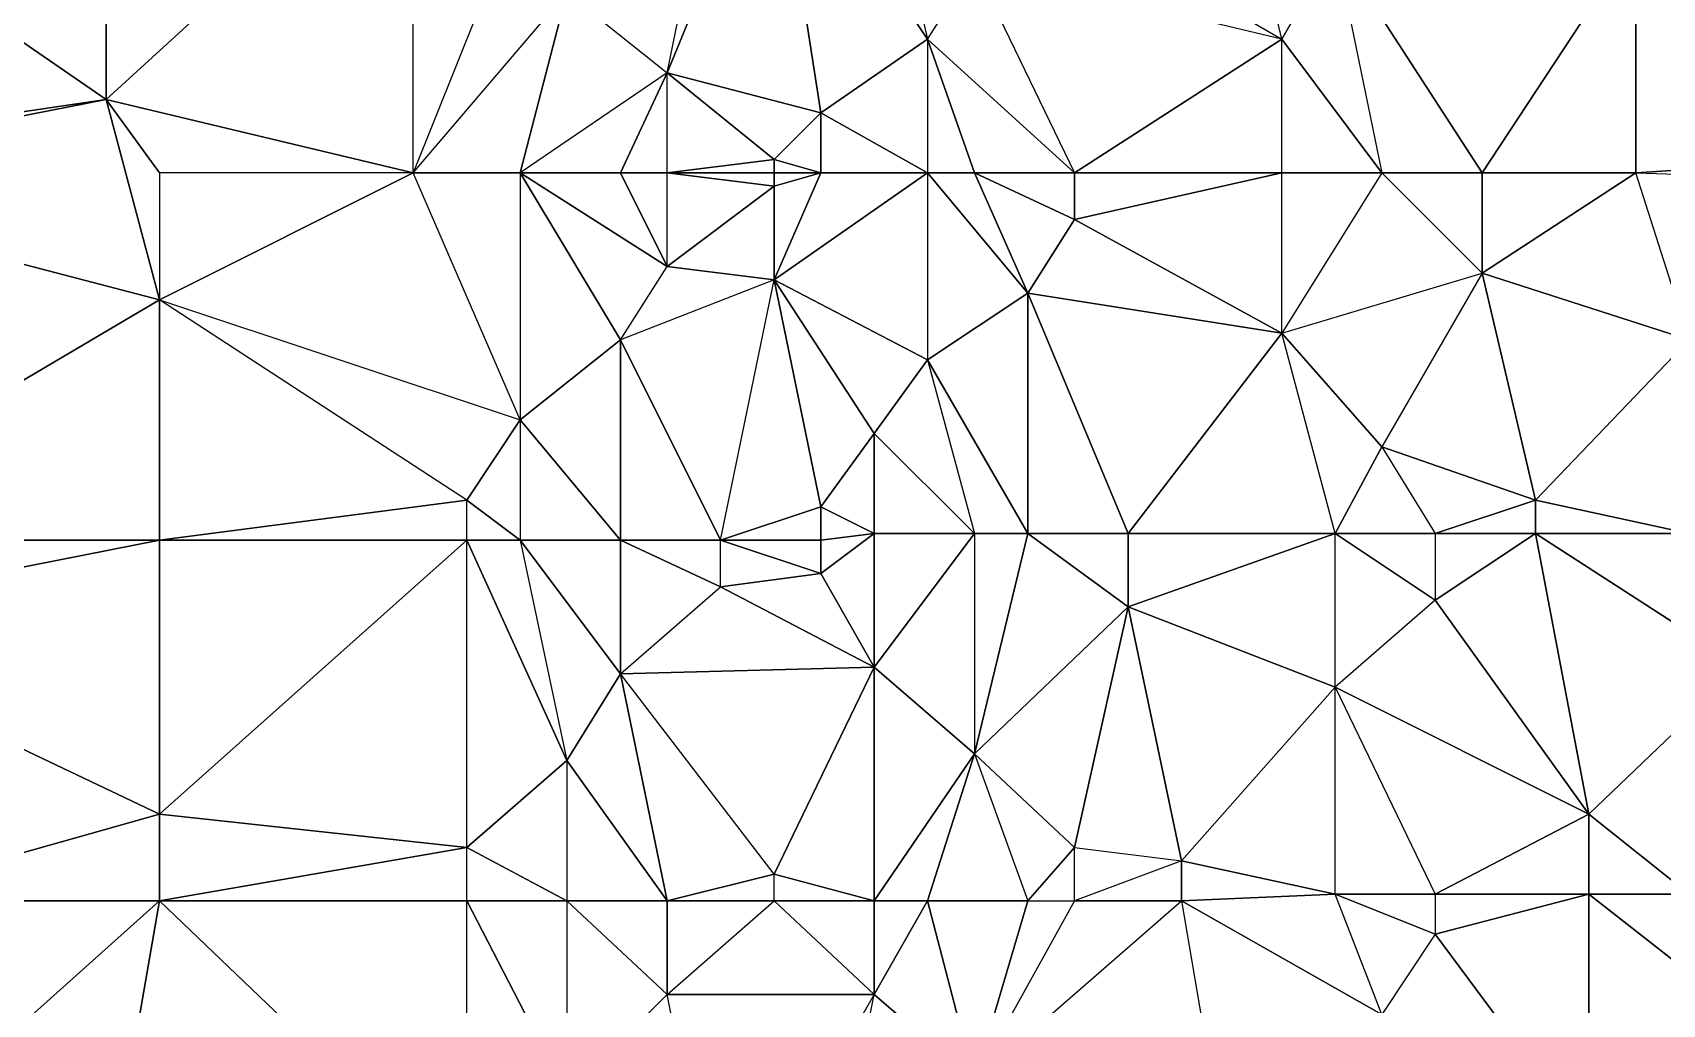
# Model space of a CAD drawing. Header units: metres. Extents: x 121.06818 to 121.07159, y 3.17836 to 3.18313.
# Drawn here: x 121.069416 to 121.06966, y 3.1791045 to 3.17925 of the extents above; entities that cross this region are included whole.
import ezdxf

# ---------------------------------------------------------------- set-up
doc = ezdxf.new("R2010")
doc.units = ezdxf.units.M

msp = doc.modelspace()

# ---------------------------------------------------------------- linework, layer by layer
at = {"layer": 'DELAUNEY3133', "color": 252}
msp.add_3dface([(121.069519, 3.179066, 0.01007), (121.069534, 3.179066, 0.01008), (121.069542, 3.179106, 0.01009)], dxfattribs=at)
at = {"layer": 'DELAUNEY3194', "color": 252}
msp.add_3dface([(121.069427, 3.179074, 0.01004), (121.069481, 3.179076, 0.01005), (121.069435, 3.17912, 0.01004)], dxfattribs=at)
at = {"layer": 'DELAUNEY3219', "color": 252}
msp.add_3dface([(121.069496, 3.179091, 0.01006), (121.069481, 3.179076, 0.01005), (121.069481, 3.17912, 0.01005)], dxfattribs=at)
at = {"layer": 'DELAUNEY3233', "color": 252}
msp.add_3dface([(121.069397, 3.179086, 0.01004), (121.069427, 3.179074, 0.01004), (121.069435, 3.17912, 0.01004)], dxfattribs=at)
at = {"layer": 'DELAUNEY3245', "color": 252}
msp.add_3dface([(121.069496, 3.179091, 0.01006), (121.069519, 3.179066, 0.01007), (121.069511, 3.179106, 0.01007)], dxfattribs=at)
at = {"layer": 'DELAUNEY3246', "color": 252}
msp.add_3dface([(121.069557, 3.179093, 0.0101), (121.069534, 3.179066, 0.01008), (121.069542, 3.179106, 0.01009)], dxfattribs=at)
at = {"layer": 'DELAUNEY3247', "color": 252}
msp.add_3dface([(121.069595, 3.179079, 0.01013), (121.069618, 3.179103, 0.01015), (121.069588, 3.17912, 0.01013)], dxfattribs=at)
at = {"layer": 'DELAUNEY3248', "color": 252}
msp.add_3dface([(121.069649, 3.179084, 0.01017), (121.069672, 3.179103, 0.01018), (121.069649, 3.179121, 0.01017)], dxfattribs=at)
at = {"layer": 'DELAUNEY3256', "color": 252}
msp.add_3dface([(121.069496, 3.179091, 0.01006), (121.069511, 3.179106, 0.01007), (121.069496, 3.17912, 0.01006)], dxfattribs=at)
at = {"layer": 'DELAUNEY3257', "color": 252}
msp.add_3dface([(121.069519, 3.179066, 0.01007), (121.069511, 3.179106, 0.01007), (121.069542, 3.179106, 0.01009)], dxfattribs=at)
at = {"layer": 'DELAUNEY3265', "color": 252}
msp.add_3dface([(121.069557, 3.179093, 0.0101), (121.069542, 3.179106, 0.01009), (121.06955, 3.17912, 0.0101)], dxfattribs=at)
at = {"layer": 'DELAUNEY3266', "color": 252}
msp.add_3dface([(121.069618, 3.179103, 0.01015), (121.069649, 3.179084, 0.01017), (121.069626, 3.179115, 0.01016)], dxfattribs=at)
at = {"layer": 'DELAUNEY3283', "color": 252}
msp.add_3dface([(121.069542, 3.179106, 0.01009), (121.069511, 3.179106, 0.01007), (121.069527, 3.17912, 0.01008)], dxfattribs=at)
at = {"layer": 'DELAUNEY3297', "color": 252}
msp.add_3dface([(121.069435, 3.17912, 0.01004), (121.069481, 3.179076, 0.01005), (121.069481, 3.17912, 0.01005)], dxfattribs=at)
at = {"layer": 'DELAUNEY3315', "color": 252}
msp.add_3dface([(121.069389, 3.17912, 0.01004), (121.069397, 3.179086, 0.01004), (121.069435, 3.17912, 0.01004)], dxfattribs=at)
at = {"layer": 'DELAUNEY3333', "color": 252}
msp.add_3dface([(121.069435, 3.17912, 0.01004), (121.069481, 3.17912, 0.01005), (121.069481, 3.179128, 0.01005)], dxfattribs=at)
at = {"layer": 'DELAUNEY3334', "color": 252}
msp.add_3dface([(121.069496, 3.179091, 0.01006), (121.069481, 3.17912, 0.01005), (121.069496, 3.17912, 0.01006)], dxfattribs=at)
at = {"layer": 'DELAUNEY3335', "color": 252}
msp.add_3dface([(121.069572, 3.17912, 0.01012), (121.069557, 3.179093, 0.0101), (121.069588, 3.17912, 0.01013)], dxfattribs=at)
at = {"layer": 'DELAUNEY3336', "color": 252}
msp.add_3dface([(121.069572, 3.17912, 0.01012), (121.069557, 3.179093, 0.0101), (121.069565, 3.17912, 0.01011)], dxfattribs=at)
at = {"layer": 'DELAUNEY3337', "color": 252}
msp.add_3dface([(121.069595, 3.179079, 0.01013), (121.069557, 3.179093, 0.0101), (121.069588, 3.17912, 0.01013)], dxfattribs=at)
at = {"layer": 'DELAUNEY3347', "color": 252}
msp.add_3dface([(121.069572, 3.17912, 0.01012), (121.069588, 3.17912, 0.01013), (121.069588, 3.179126, 0.01013)], dxfattribs=at)
at = {"layer": 'DELAUNEY3348', "color": 252}
msp.add_3dface([(121.069626, 3.179115, 0.01016), (121.069618, 3.179103, 0.01015), (121.069611, 3.179121, 0.01015)], dxfattribs=at)
at = {"layer": 'DELAUNEY3349', "color": 252}
msp.add_3dface([(121.069626, 3.179115, 0.01016), (121.069649, 3.179084, 0.01017), (121.069649, 3.179121, 0.01017)], dxfattribs=at)
at = {"layer": 'DELAUNEY3360', "color": 252}
msp.add_3dface([(121.069588, 3.17912, 0.01013), (121.069618, 3.179103, 0.01015), (121.069611, 3.179121, 0.01015)], dxfattribs=at)
at = {"layer": 'DELAUNEY3361', "color": 252}
msp.add_3dface([(121.069626, 3.179115, 0.01016), (121.069649, 3.179121, 0.01017), (121.069626, 3.179121, 0.01016)], dxfattribs=at)
at = {"layer": 'DELAUNEY3370', "color": 252}
msp.add_3dface([(121.069511, 3.179106, 0.01007), (121.069527, 3.17912, 0.01008), (121.069511, 3.17912, 0.01007)], dxfattribs=at)
at = {"layer": 'DELAUNEY3371', "color": 252}
msp.add_3dface([(121.069542, 3.179106, 0.01009), (121.069527, 3.17912, 0.01008), (121.069542, 3.17912, 0.01009)], dxfattribs=at)
at = {"layer": 'DELAUNEY3372', "color": 252}
msp.add_3dface([(121.069565, 3.17912, 0.01011), (121.069557, 3.179093, 0.0101), (121.06955, 3.17912, 0.0101)], dxfattribs=at)
at = {"layer": 'DELAUNEY3373', "color": 252}
msp.add_3dface([(121.069588, 3.17912, 0.01013), (121.069611, 3.179121, 0.01015), (121.069588, 3.179126, 0.01013)], dxfattribs=at)
at = {"layer": 'DELAUNEY3374', "color": 252}
msp.add_3dface([(121.069649, 3.179121, 0.01017), (121.069672, 3.179103, 0.01018), (121.069664, 3.179121, 0.01018)], dxfattribs=at)
at = {"layer": 'DELAUNEY3390', "color": 252}
msp.add_3dface([(121.069496, 3.17912, 0.01006), (121.069481, 3.17912, 0.01005), (121.069481, 3.179128, 0.01005)], dxfattribs=at)
at = {"layer": 'DELAUNEY3391', "color": 252}
msp.add_3dface([(121.069496, 3.17912, 0.01006), (121.069511, 3.179106, 0.01007), (121.069511, 3.17912, 0.01007)], dxfattribs=at)
at = {"layer": 'DELAUNEY3392', "color": 252}
msp.add_3dface([(121.06955, 3.17912, 0.0101), (121.069542, 3.179106, 0.01009), (121.069542, 3.17912, 0.01009)], dxfattribs=at)
at = {"layer": 'DELAUNEY3393', "color": 252}
msp.add_3dface([(121.069565, 3.17912, 0.01011), (121.069572, 3.17912, 0.01012), (121.069572, 3.179128, 0.01012)], dxfattribs=at)
at = {"layer": 'DELAUNEY3394', "color": 252}
msp.add_3dface([(121.069649, 3.179121, 0.01017), (121.069664, 3.179121, 0.01018), (121.069649, 3.179133, 0.01017)], dxfattribs=at)
at = {"layer": 'DELAUNEY3404', "color": 252}
msp.add_3dface([(121.069389, 3.17912, 0.01004), (121.069435, 3.17912, 0.01004), (121.069435, 3.179133, 0.01004)], dxfattribs=at)
at = {"layer": 'DELAUNEY3405', "color": 252}
msp.add_3dface([(121.069565, 3.17912, 0.01011), (121.06955, 3.17912, 0.0101), (121.069557, 3.179142, 0.01011)], dxfattribs=at)
at = {"layer": 'DELAUNEY3413', "color": 252}
msp.add_3dface([(121.069542, 3.17912, 0.01009), (121.069527, 3.17912, 0.01008), (121.069527, 3.179124, 0.01008)], dxfattribs=at)
at = {"layer": 'DELAUNEY3425', "color": 252}
msp.add_3dface([(121.069496, 3.17912, 0.01006), (121.069511, 3.17912, 0.01007), (121.069496, 3.179141, 0.01006)], dxfattribs=at)
at = {"layer": 'DELAUNEY3426', "color": 252}
msp.add_3dface([(121.069511, 3.17912, 0.01007), (121.069527, 3.17912, 0.01008), (121.069527, 3.179124, 0.01008)], dxfattribs=at)
at = {"layer": 'DELAUNEY3427', "color": 252}
msp.add_3dface([(121.06955, 3.17912, 0.0101), (121.069542, 3.17912, 0.01009), (121.069557, 3.179142, 0.01011)], dxfattribs=at)
at = {"layer": 'DELAUNEY3428', "color": 252}
msp.add_3dface([(121.069626, 3.179115, 0.01016), (121.069611, 3.179121, 0.01015), (121.069626, 3.179121, 0.01016)], dxfattribs=at)
at = {"layer": 'DELAUNEY3455', "color": 252}
msp.add_3dface([(121.069626, 3.179121, 0.01016), (121.069611, 3.179121, 0.01015), (121.069611, 3.179152, 0.01015)], dxfattribs=at)
at = {"layer": 'DELAUNEY3456', "color": 252}
msp.add_3dface([(121.069626, 3.179121, 0.01016), (121.069649, 3.179121, 0.01017), (121.069649, 3.179133, 0.01017)], dxfattribs=at)
at = {"layer": 'DELAUNEY3467', "color": 252}
msp.add_3dface([(121.069511, 3.17912, 0.01007), (121.069527, 3.179124, 0.01008), (121.069504, 3.179154, 0.01007)], dxfattribs=at)
at = {"layer": 'DELAUNEY3480', "color": 252}
msp.add_3dface([(121.069435, 3.17912, 0.01004), (121.069481, 3.179128, 0.01005), (121.069435, 3.179133, 0.01004)], dxfattribs=at)
at = {"layer": 'DELAUNEY3481', "color": 252}
msp.add_3dface([(121.069542, 3.17912, 0.01009), (121.069527, 3.179124, 0.01008), (121.069542, 3.179155, 0.0101)], dxfattribs=at)
at = {"layer": 'DELAUNEY3482', "color": 252}
msp.add_3dface([(121.069565, 3.17912, 0.01011), (121.069572, 3.179128, 0.01012), (121.069557, 3.179142, 0.01011)], dxfattribs=at)
at = {"layer": 'DELAUNEY3483', "color": 252}
msp.add_3dface([(121.069572, 3.17912, 0.01012), (121.069572, 3.179128, 0.01012), (121.069588, 3.179126, 0.01013)], dxfattribs=at)
at = {"layer": 'DELAUNEY3503', "color": 252}
msp.add_3dface([(121.069389, 3.17912, 0.01004), (121.069435, 3.179133, 0.01004), (121.069374, 3.179162, 0.01004)], dxfattribs=at)
at = {"layer": 'DELAUNEY3504', "color": 252}
msp.add_3dface([(121.069496, 3.17912, 0.01006), (121.069481, 3.179128, 0.01005), (121.069496, 3.179141, 0.01006)], dxfattribs=at)
at = {"layer": 'DELAUNEY3505', "color": 252}
msp.add_3dface([(121.069572, 3.179128, 0.01012), (121.069588, 3.179126, 0.01013), (121.06958, 3.179164, 0.01013)], dxfattribs=at)
at = {"layer": 'DELAUNEY3506', "color": 252}
msp.add_3dface([(121.069588, 3.179126, 0.01013), (121.069611, 3.179121, 0.01015), (121.069611, 3.179152, 0.01015)], dxfattribs=at)
at = {"layer": 'DELAUNEY3507', "color": 252}
msp.add_3dface([(121.069626, 3.179121, 0.01016), (121.069649, 3.179133, 0.01017), (121.069611, 3.179152, 0.01015)], dxfattribs=at)
at = {"layer": 'DELAUNEY3518', "color": 252}
msp.add_3dface([(121.069435, 3.179133, 0.01004), (121.069481, 3.179128, 0.01005), (121.069481, 3.179174, 0.01005)], dxfattribs=at)
at = {"layer": 'DELAUNEY3519', "color": 252}
msp.add_3dface([(121.069649, 3.179133, 0.01017), (121.069664, 3.179121, 0.01018), (121.069672, 3.179155, 0.01018)], dxfattribs=at)
at = {"layer": 'DELAUNEY3533', "color": 252}
msp.add_3dface([(121.069496, 3.179141, 0.01006), (121.069481, 3.179128, 0.01005), (121.069481, 3.179174, 0.01005)], dxfattribs=at)
at = {"layer": 'DELAUNEY3534', "color": 252}
msp.add_3dface([(121.069496, 3.179141, 0.01006), (121.069511, 3.17912, 0.01007), (121.069504, 3.179154, 0.01007)], dxfattribs=at)
at = {"layer": 'DELAUNEY3547', "color": 252}
msp.add_3dface([(121.069557, 3.179142, 0.01011), (121.069542, 3.17912, 0.01009), (121.069542, 3.179155, 0.0101)], dxfattribs=at)
at = {"layer": 'DELAUNEY3548', "color": 252}
msp.add_3dface([(121.069557, 3.179142, 0.01011), (121.069572, 3.179128, 0.01012), (121.06958, 3.179164, 0.01013)], dxfattribs=at)
at = {"layer": 'DELAUNEY3553', "color": 252}
msp.add_3dface([(121.069588, 3.179126, 0.01013), (121.069611, 3.179152, 0.01015), (121.06958, 3.179164, 0.01013)], dxfattribs=at)
at = {"layer": 'DELAUNEY3564', "color": 252}
msp.add_3dface([(121.069496, 3.179141, 0.01006), (121.069504, 3.179154, 0.01007), (121.069489, 3.179174, 0.01006)], dxfattribs=at)
at = {"layer": 'DELAUNEY3565', "color": 252}
msp.add_3dface([(121.069542, 3.179155, 0.0101), (121.069527, 3.179124, 0.01008), (121.069504, 3.179154, 0.01007)], dxfattribs=at)
at = {"layer": 'DELAUNEY3566', "color": 252}
msp.add_3dface([(121.069649, 3.179133, 0.01017), (121.069672, 3.179155, 0.01018), (121.069641, 3.179175, 0.01017)], dxfattribs=at)
at = {"layer": 'DELAUNEY3574', "color": 252}
msp.add_3dface([(121.069557, 3.179142, 0.01011), (121.069542, 3.179155, 0.0101), (121.069557, 3.179175, 0.01011)], dxfattribs=at)
at = {"layer": 'DELAUNEY3587', "color": 252}
msp.add_3dface([(121.069611, 3.179152, 0.01015), (121.069649, 3.179133, 0.01017), (121.069626, 3.179165, 0.01016)], dxfattribs=at)
at = {"layer": 'DELAUNEY3588', "color": 252}
msp.add_3dface([(121.069626, 3.179165, 0.01016), (121.069611, 3.179152, 0.01015), (121.069611, 3.179175, 0.01015)], dxfattribs=at)
at = {"layer": 'DELAUNEY3589', "color": 252}
msp.add_3dface([(121.069626, 3.179165, 0.01016), (121.069649, 3.179133, 0.01017), (121.069641, 3.179175, 0.01017)], dxfattribs=at)
at = {"layer": 'DELAUNEY3596', "color": 252}
msp.add_3dface([(121.069542, 3.179155, 0.0101), (121.069504, 3.179154, 0.01007), (121.069519, 3.179167, 0.01008)], dxfattribs=at)
at = {"layer": 'DELAUNEY3605', "color": 252}
msp.add_3dface([(121.069504, 3.179154, 0.01007), (121.069519, 3.179167, 0.01008), (121.069504, 3.179174, 0.01007)], dxfattribs=at)
at = {"layer": 'DELAUNEY3606', "color": 252}
msp.add_3dface([(121.069557, 3.179142, 0.01011), (121.06958, 3.179164, 0.01013), (121.069565, 3.179175, 0.01012)], dxfattribs=at)
at = {"layer": 'DELAUNEY3607', "color": 252}
msp.add_3dface([(121.06958, 3.179164, 0.01013), (121.069611, 3.179152, 0.01015), (121.069611, 3.179175, 0.01015)], dxfattribs=at)
at = {"layer": 'DELAUNEY3626', "color": 252}
msp.add_3dface([(121.069374, 3.179162, 0.01004), (121.069435, 3.179133, 0.01004), (121.069435, 3.179174, 0.01004)], dxfattribs=at)
at = {"layer": 'DELAUNEY3627', "color": 252}
msp.add_3dface([(121.069435, 3.179133, 0.01004), (121.069481, 3.179174, 0.01005), (121.069435, 3.179174, 0.01004)], dxfattribs=at)
at = {"layer": 'DELAUNEY3628', "color": 252}
msp.add_3dface([(121.069542, 3.179155, 0.0101), (121.069519, 3.179167, 0.01008), (121.069534, 3.179169, 0.01009)], dxfattribs=at)
at = {"layer": 'DELAUNEY3638', "color": 252}
msp.add_3dface([(121.069496, 3.179141, 0.01006), (121.069481, 3.179174, 0.01005), (121.069489, 3.179174, 0.01006)], dxfattribs=at)
at = {"layer": 'DELAUNEY3651', "color": 252}
msp.add_3dface([(121.069374, 3.179162, 0.01004), (121.069435, 3.179174, 0.01004), (121.069374, 3.179174, 0.01004)], dxfattribs=at)
at = {"layer": 'DELAUNEY3652', "color": 252}
msp.add_3dface([(121.069435, 3.179174, 0.01004), (121.069481, 3.179174, 0.01005), (121.069481, 3.17918, 0.01005)], dxfattribs=at)
at = {"layer": 'DELAUNEY3653', "color": 252}
msp.add_3dface([(121.069626, 3.179165, 0.01016), (121.069641, 3.179175, 0.01017), (121.069626, 3.179175, 0.01016)], dxfattribs=at)
at = {"layer": 'DELAUNEY3668', "color": 252}
msp.add_3dface([(121.069489, 3.179174, 0.01006), (121.069481, 3.179174, 0.01005), (121.069481, 3.17918, 0.01005)], dxfattribs=at)
at = {"layer": 'DELAUNEY3669', "color": 252}
msp.add_3dface([(121.069489, 3.179174, 0.01006), (121.069504, 3.179154, 0.01007), (121.069504, 3.179174, 0.01007)], dxfattribs=at)
at = {"layer": 'DELAUNEY3670', "color": 252}
msp.add_3dface([(121.069534, 3.179169, 0.01009), (121.069519, 3.179167, 0.01008), (121.069519, 3.179174, 0.01008)], dxfattribs=at)
at = {"layer": 'DELAUNEY3671', "color": 252}
msp.add_3dface([(121.069542, 3.179155, 0.0101), (121.069534, 3.179169, 0.01009), (121.069542, 3.179175, 0.0101)], dxfattribs=at)
at = {"layer": 'DELAUNEY3672', "color": 252}
msp.add_3dface([(121.069557, 3.179175, 0.01011), (121.069542, 3.179155, 0.0101), (121.069542, 3.179175, 0.0101)], dxfattribs=at)
at = {"layer": 'DELAUNEY3673', "color": 252}
msp.add_3dface([(121.069557, 3.179175, 0.01011), (121.069557, 3.179142, 0.01011), (121.069565, 3.179175, 0.01012)], dxfattribs=at)
at = {"layer": 'DELAUNEY3674', "color": 252}
msp.add_3dface([(121.069641, 3.179175, 0.01017), (121.069672, 3.179155, 0.01018), (121.069664, 3.179175, 0.01018)], dxfattribs=at)
at = {"layer": 'DELAUNEY3687', "color": 252}
msp.add_3dface([(121.069557, 3.179175, 0.01011), (121.069565, 3.179175, 0.01012), (121.06955, 3.179201, 0.01011)], dxfattribs=at)
at = {"layer": 'DELAUNEY3688', "color": 252}
msp.add_3dface([(121.069565, 3.179175, 0.01012), (121.06958, 3.179164, 0.01013), (121.06958, 3.179175, 0.01013)], dxfattribs=at)
at = {"layer": 'DELAUNEY3689', "color": 252}
msp.add_3dface([(121.069641, 3.179175, 0.01017), (121.069664, 3.179175, 0.01018), (121.069641, 3.17918, 0.01017)], dxfattribs=at)
at = {"layer": 'DELAUNEY3697', "color": 252}
msp.add_3dface([(121.06958, 3.179164, 0.01013), (121.069611, 3.179175, 0.01015), (121.06958, 3.179175, 0.01013)], dxfattribs=at)
at = {"layer": 'DELAUNEY3709', "color": 252}
msp.add_3dface([(121.069626, 3.179165, 0.01016), (121.069611, 3.179175, 0.01015), (121.069626, 3.179175, 0.01016)], dxfattribs=at)
at = {"layer": 'DELAUNEY3722', "color": 252}
msp.add_3dface([(121.069489, 3.179174, 0.01006), (121.069504, 3.179174, 0.01007), (121.069489, 3.179192, 0.01006)], dxfattribs=at)
at = {"layer": 'DELAUNEY3723', "color": 252}
msp.add_3dface([(121.069504, 3.179174, 0.01007), (121.069519, 3.179167, 0.01008), (121.069519, 3.179174, 0.01008)], dxfattribs=at)
at = {"layer": 'DELAUNEY3724', "color": 252}
msp.add_3dface([(121.069542, 3.179175, 0.0101), (121.069534, 3.179169, 0.01009), (121.069534, 3.179174, 0.01009)], dxfattribs=at)
at = {"layer": 'DELAUNEY3725', "color": 252}
msp.add_3dface([(121.069557, 3.179175, 0.01011), (121.069542, 3.179175, 0.0101), (121.069542, 3.17919, 0.0101)], dxfattribs=at)
at = {"layer": 'DELAUNEY3735', "color": 252}
msp.add_3dface([(121.069374, 3.179174, 0.01004), (121.069435, 3.179174, 0.01004), (121.069435, 3.17921, 0.01004)], dxfattribs=at)
at = {"layer": 'DELAUNEY3736', "color": 252}
msp.add_3dface([(121.069504, 3.179174, 0.01007), (121.069519, 3.179174, 0.01008), (121.069504, 3.179204, 0.01007)], dxfattribs=at)
at = {"layer": 'DELAUNEY3737', "color": 252}
msp.add_3dface([(121.069565, 3.179175, 0.01012), (121.06958, 3.179175, 0.01013), (121.069565, 3.179211, 0.01012)], dxfattribs=at)
at = {"layer": 'DELAUNEY3738', "color": 252}
msp.add_3dface([(121.069626, 3.179175, 0.01016), (121.069611, 3.179175, 0.01015), (121.069618, 3.179188, 0.01016)], dxfattribs=at)
at = {"layer": 'DELAUNEY3749', "color": 252}
msp.add_3dface([(121.069534, 3.179169, 0.01009), (121.069519, 3.179174, 0.01008), (121.069534, 3.179174, 0.01009)], dxfattribs=at)
at = {"layer": 'DELAUNEY3750', "color": 252}
msp.add_3dface([(121.069534, 3.179174, 0.01009), (121.069519, 3.179174, 0.01008), (121.069534, 3.179179, 0.01009)], dxfattribs=at)
at = {"layer": 'DELAUNEY3751', "color": 252}
msp.add_3dface([(121.06958, 3.179175, 0.01013), (121.069611, 3.179175, 0.01015), (121.069603, 3.179205, 0.01015)], dxfattribs=at)
at = {"layer": 'DELAUNEY3752', "color": 252}
msp.add_3dface([(121.069626, 3.179175, 0.01016), (121.069641, 3.179175, 0.01017), (121.069641, 3.17918, 0.01017)], dxfattribs=at)
at = {"layer": 'DELAUNEY3766', "color": 252}
msp.add_3dface([(121.069542, 3.179175, 0.0101), (121.069534, 3.179174, 0.01009), (121.069534, 3.179179, 0.01009)], dxfattribs=at)
at = {"layer": 'DELAUNEY3785', "color": 252}
msp.add_3dface([(121.069435, 3.179174, 0.01004), (121.069481, 3.17918, 0.01005), (121.069435, 3.17921, 0.01004)], dxfattribs=at)
at = {"layer": 'DELAUNEY3786', "color": 252}
msp.add_3dface([(121.069534, 3.179179, 0.01009), (121.069519, 3.179174, 0.01008), (121.069527, 3.179213, 0.01009)], dxfattribs=at)
at = {"layer": 'DELAUNEY3787', "color": 252}
msp.add_3dface([(121.069626, 3.179175, 0.01016), (121.069641, 3.17918, 0.01017), (121.069618, 3.179188, 0.01016)], dxfattribs=at)
at = {"layer": 'DELAUNEY3788', "color": 252}
msp.add_3dface([(121.069641, 3.17918, 0.01017), (121.069664, 3.179175, 0.01018), (121.069664, 3.179204, 0.01018)], dxfattribs=at)
at = {"layer": 'DELAUNEY3805', "color": 252}
msp.add_3dface([(121.069489, 3.179174, 0.01006), (121.069481, 3.17918, 0.01005), (121.069489, 3.179192, 0.01006)], dxfattribs=at)
at = {"layer": 'DELAUNEY3806', "color": 252}
msp.add_3dface([(121.069542, 3.179175, 0.0101), (121.069534, 3.179179, 0.01009), (121.069542, 3.17919, 0.0101)], dxfattribs=at)
at = {"layer": 'DELAUNEY3807', "color": 252}
msp.add_3dface([(121.069618, 3.179188, 0.01016), (121.069611, 3.179175, 0.01015), (121.069603, 3.179205, 0.01015)], dxfattribs=at)
at = {"layer": 'DELAUNEY3821', "color": 252}
msp.add_3dface([(121.069542, 3.17919, 0.0101), (121.069534, 3.179179, 0.01009), (121.069527, 3.179213, 0.01009)], dxfattribs=at)
at = {"layer": 'DELAUNEY3822', "color": 252}
msp.add_3dface([(121.069557, 3.179175, 0.01011), (121.069542, 3.17919, 0.0101), (121.06955, 3.179201, 0.01011)], dxfattribs=at)
at = {"layer": 'DELAUNEY3834', "color": 252}
msp.add_3dface([(121.069489, 3.179192, 0.01006), (121.069481, 3.17918, 0.01005), (121.069435, 3.17921, 0.01004)], dxfattribs=at)
at = {"layer": 'DELAUNEY3835', "color": 252}
msp.add_3dface([(121.069489, 3.179192, 0.01006), (121.069504, 3.179174, 0.01007), (121.069504, 3.179204, 0.01007)], dxfattribs=at)
at = {"layer": 'DELAUNEY3842', "color": 252}
msp.add_3dface([(121.06958, 3.179175, 0.01013), (121.069603, 3.179205, 0.01015), (121.069565, 3.179211, 0.01012)], dxfattribs=at)
at = {"layer": 'DELAUNEY3854', "color": 252}
msp.add_3dface([(121.069489, 3.179192, 0.01006), (121.069504, 3.179204, 0.01007), (121.069489, 3.179229, 0.01006)], dxfattribs=at)
at = {"layer": 'DELAUNEY3855', "color": 252}
msp.add_3dface([(121.069504, 3.179204, 0.01007), (121.069519, 3.179174, 0.01008), (121.069527, 3.179213, 0.01009)], dxfattribs=at)
at = {"layer": 'DELAUNEY3856', "color": 252}
msp.add_3dface([(121.06955, 3.179201, 0.01011), (121.069542, 3.17919, 0.0101), (121.069527, 3.179213, 0.01009)], dxfattribs=at)
at = {"layer": 'DELAUNEY3857', "color": 252}
msp.add_3dface([(121.069618, 3.179188, 0.01016), (121.069641, 3.17918, 0.01017), (121.069633, 3.179214, 0.01017)], dxfattribs=at)
at = {"layer": 'DELAUNEY3858', "color": 252}
msp.add_3dface([(121.069641, 3.17918, 0.01017), (121.069664, 3.179204, 0.01018), (121.069633, 3.179214, 0.01017)], dxfattribs=at)
at = {"layer": 'DELAUNEY3871', "color": 252}
msp.add_3dface([(121.06955, 3.179201, 0.01011), (121.069565, 3.179175, 0.01012), (121.069565, 3.179211, 0.01012)], dxfattribs=at)
at = {"layer": 'DELAUNEY3872', "color": 252}
msp.add_3dface([(121.069618, 3.179188, 0.01016), (121.069603, 3.179205, 0.01015), (121.069633, 3.179214, 0.01017)], dxfattribs=at)
at = {"layer": 'DELAUNEY3883', "color": 252}
msp.add_3dface([(121.069374, 3.179174, 0.01004), (121.069435, 3.17921, 0.01004), (121.069366, 3.179228, 0.01004)], dxfattribs=at)
at = {"layer": 'DELAUNEY3884', "color": 252}
msp.add_3dface([(121.06955, 3.179201, 0.01011), (121.069565, 3.179211, 0.01012), (121.06955, 3.179229, 0.01011)], dxfattribs=at)
at = {"layer": 'DELAUNEY3897', "color": 252}
msp.add_3dface([(121.069527, 3.179213, 0.01009), (121.069504, 3.179204, 0.01007), (121.069511, 3.179215, 0.01008)], dxfattribs=at)
at = {"layer": 'DELAUNEY3910', "color": 252}
msp.add_3dface([(121.069565, 3.179211, 0.01012), (121.069603, 3.179205, 0.01015), (121.069572, 3.179222, 0.01013)], dxfattribs=at)
at = {"layer": 'DELAUNEY3920', "color": 252}
msp.add_3dface([(121.069633, 3.179214, 0.01017), (121.069664, 3.179204, 0.01018), (121.069656, 3.179229, 0.01018)], dxfattribs=at)
at = {"layer": 'DELAUNEY3930', "color": 252}
msp.add_3dface([(121.069435, 3.17921, 0.01004), (121.069489, 3.179192, 0.01006), (121.069473, 3.179229, 0.01005)], dxfattribs=at)
at = {"layer": 'DELAUNEY3931', "color": 252}
msp.add_3dface([(121.069435, 3.17921, 0.01004), (121.069473, 3.179229, 0.01005), (121.069427, 3.17924, 0.01004)], dxfattribs=at)
at = {"layer": 'DELAUNEY3932', "color": 252}
msp.add_3dface([(121.069435, 3.17921, 0.01004), (121.069473, 3.179229, 0.01005), (121.069435, 3.179229, 0.01004)], dxfattribs=at)
at = {"layer": 'DELAUNEY3933', "color": 252}
msp.add_3dface([(121.069489, 3.179192, 0.01006), (121.069473, 3.179229, 0.01005), (121.069489, 3.179229, 0.01006)], dxfattribs=at)
at = {"layer": 'DELAUNEY3934', "color": 252}
msp.add_3dface([(121.06955, 3.179201, 0.01011), (121.069527, 3.179213, 0.01009), (121.06955, 3.179229, 0.01011)], dxfattribs=at)
at = {"layer": 'DELAUNEY3945', "color": 252}
msp.add_3dface([(121.069504, 3.179204, 0.01007), (121.069511, 3.179215, 0.01008), (121.069489, 3.179229, 0.01006)], dxfattribs=at)
at = {"layer": 'DELAUNEY3946', "color": 252}
msp.add_3dface([(121.069527, 3.179213, 0.01009), (121.069511, 3.179215, 0.01008), (121.069527, 3.179227, 0.01009)], dxfattribs=at)
at = {"layer": 'DELAUNEY3947', "color": 252}
msp.add_3dface([(121.069603, 3.179205, 0.01015), (121.069633, 3.179214, 0.01017), (121.069618, 3.179229, 0.01016)], dxfattribs=at)
at = {"layer": 'DELAUNEY3957', "color": 252}
msp.add_3dface([(121.069366, 3.179228, 0.01004), (121.069435, 3.17921, 0.01004), (121.069427, 3.17924, 0.01004)], dxfattribs=at)
at = {"layer": 'DELAUNEY3958', "color": 252}
msp.add_3dface([(121.069565, 3.179211, 0.01012), (121.069572, 3.179222, 0.01013), (121.069557, 3.179229, 0.01012)], dxfattribs=at)
at = {"layer": 'DELAUNEY3959', "color": 252}
msp.add_3dface([(121.069572, 3.179222, 0.01013), (121.069603, 3.179205, 0.01015), (121.069603, 3.179229, 0.01015)], dxfattribs=at)
at = {"layer": 'DELAUNEY3993', "color": 252}
msp.add_3dface([(121.069489, 3.179229, 0.01006), (121.069473, 3.179229, 0.01005), (121.069496, 3.179256, 0.01007)], dxfattribs=at)
at = {"layer": 'DELAUNEY3994', "color": 252}
msp.add_3dface([(121.069618, 3.179229, 0.01016), (121.069603, 3.179205, 0.01015), (121.069603, 3.179229, 0.01015)], dxfattribs=at)
at = {"layer": 'DELAUNEY3995', "color": 252}
msp.add_3dface([(121.069618, 3.179229, 0.01016), (121.069633, 3.179214, 0.01017), (121.069633, 3.179229, 0.01017)], dxfattribs=at)
at = {"layer": 'DELAUNEY3996', "color": 252}
msp.add_3dface([(121.069633, 3.179214, 0.01017), (121.069656, 3.179229, 0.01018), (121.069633, 3.179229, 0.01017)], dxfattribs=at)
at = {"layer": 'DELAUNEY3997', "color": 252}
msp.add_3dface([(121.069664, 3.179204, 0.01018), (121.069656, 3.179229, 0.01018), (121.069687, 3.179228, 0.01019)], dxfattribs=at)
at = {"layer": 'DELAUNEY4008', "color": 252}
msp.add_3dface([(121.06955, 3.179229, 0.01011), (121.069527, 3.179213, 0.01009), (121.069534, 3.179229, 0.0101)], dxfattribs=at)
at = {"layer": 'DELAUNEY4009', "color": 252}
msp.add_3dface([(121.06955, 3.179229, 0.01011), (121.069565, 3.179211, 0.01012), (121.069557, 3.179229, 0.01012)], dxfattribs=at)
at = {"layer": 'DELAUNEY4025', "color": 252}
msp.add_3dface([(121.069435, 3.17921, 0.01004), (121.069427, 3.17924, 0.01004), (121.069435, 3.179229, 0.01004)], dxfattribs=at)
at = {"layer": 'DELAUNEY4026', "color": 252}
msp.add_3dface([(121.069489, 3.179229, 0.01006), (121.069511, 3.179215, 0.01008), (121.069504, 3.179229, 0.01007)], dxfattribs=at)
at = {"layer": 'DELAUNEY4027', "color": 252}
msp.add_3dface([(121.069489, 3.179229, 0.01006), (121.069504, 3.179229, 0.01007), (121.069511, 3.179244, 0.01008)], dxfattribs=at)
at = {"layer": 'DELAUNEY4028', "color": 252}
msp.add_3dface([(121.069504, 3.179229, 0.01007), (121.069511, 3.179215, 0.01008), (121.069511, 3.179229, 0.01008)], dxfattribs=at)
at = {"layer": 'DELAUNEY4029', "color": 252}
msp.add_3dface([(121.069534, 3.179229, 0.0101), (121.069527, 3.179213, 0.01009), (121.069527, 3.179227, 0.01009)], dxfattribs=at)
at = {"layer": 'DELAUNEY4030', "color": 252}
msp.add_3dface([(121.06955, 3.179229, 0.01011), (121.069557, 3.179229, 0.01012), (121.06955, 3.179249, 0.01011)], dxfattribs=at)
at = {"layer": 'DELAUNEY4031', "color": 252}
msp.add_3dface([(121.069572, 3.179222, 0.01013), (121.069603, 3.179229, 0.01015), (121.069572, 3.179229, 0.01013)], dxfattribs=at)
at = {"layer": 'DELAUNEY4042', "color": 252}
msp.add_3dface([(121.069366, 3.179228, 0.01004), (121.069427, 3.17924, 0.01004), (121.069366, 3.179231, 0.01004)], dxfattribs=at)
at = {"layer": 'DELAUNEY4043', "color": 252}
msp.add_3dface([(121.069527, 3.179227, 0.01009), (121.069511, 3.179215, 0.01008), (121.069511, 3.179229, 0.01008)], dxfattribs=at)
at = {"layer": 'DELAUNEY4044', "color": 252}
msp.add_3dface([(121.06955, 3.179229, 0.01011), (121.069534, 3.179229, 0.0101), (121.069534, 3.179238, 0.0101)], dxfattribs=at)
at = {"layer": 'DELAUNEY4045', "color": 252}
msp.add_3dface([(121.069618, 3.179229, 0.01016), (121.069603, 3.179229, 0.01015), (121.069603, 3.179249, 0.01015)], dxfattribs=at)
at = {"layer": 'DELAUNEY4051', "color": 252}
msp.add_3dface([(121.069435, 3.179229, 0.01004), (121.069427, 3.17924, 0.01004), (121.069473, 3.179229, 0.01005)], dxfattribs=at)
at = {"layer": 'DELAUNEY4052', "color": 252}
msp.add_3dface([(121.069504, 3.179229, 0.01007), (121.069511, 3.179229, 0.01008), (121.069511, 3.179244, 0.01008)], dxfattribs=at)
at = {"layer": 'DELAUNEY4053', "color": 252}
msp.add_3dface([(121.069534, 3.179229, 0.0101), (121.069527, 3.179227, 0.01009), (121.069527, 3.179229, 0.01009)], dxfattribs=at)
at = {"layer": 'DELAUNEY4054', "color": 252}
msp.add_3dface([(121.069557, 3.179229, 0.01012), (121.069572, 3.179222, 0.01013), (121.069572, 3.179229, 0.01013)], dxfattribs=at)
at = {"layer": 'DELAUNEY4055', "color": 252}
msp.add_3dface([(121.069618, 3.179229, 0.01016), (121.069633, 3.179229, 0.01017), (121.069611, 3.179263, 0.01016)], dxfattribs=at)
at = {"layer": 'DELAUNEY4056', "color": 252}
msp.add_3dface([(121.069656, 3.179229, 0.01018), (121.069687, 3.179228, 0.01019), (121.069687, 3.179231, 0.01019)], dxfattribs=at)
at = {"layer": 'DELAUNEY4067', "color": 252}
msp.add_3dface([(121.069527, 3.179227, 0.01009), (121.069511, 3.179229, 0.01008), (121.069527, 3.179229, 0.01009)], dxfattribs=at)
at = {"layer": 'DELAUNEY4068', "color": 252}
msp.add_3dface([(121.069633, 3.179229, 0.01017), (121.069656, 3.179229, 0.01018), (121.069656, 3.179264, 0.01018)], dxfattribs=at)
at = {"layer": 'DELAUNEY4082', "color": 252}
msp.add_3dface([(121.069527, 3.179229, 0.01009), (121.069511, 3.179229, 0.01008), (121.069527, 3.179231, 0.01009)], dxfattribs=at)
at = {"layer": 'DELAUNEY4083', "color": 252}
msp.add_3dface([(121.069557, 3.179229, 0.01012), (121.069572, 3.179229, 0.01013), (121.06955, 3.179249, 0.01011)], dxfattribs=at)
at = {"layer": 'DELAUNEY4084', "color": 252}
msp.add_3dface([(121.069572, 3.179229, 0.01013), (121.069603, 3.179229, 0.01015), (121.069603, 3.179249, 0.01015)], dxfattribs=at)
at = {"layer": 'DELAUNEY4096', "color": 252}
msp.add_3dface([(121.069527, 3.179231, 0.01009), (121.069511, 3.179229, 0.01008), (121.069511, 3.179244, 0.01008)], dxfattribs=at)
at = {"layer": 'DELAUNEY4097', "color": 252}
msp.add_3dface([(121.069527, 3.179229, 0.01009), (121.069527, 3.179231, 0.01009), (121.069534, 3.179229, 0.0101)], dxfattribs=at)
at = {"layer": 'DELAUNEY4098', "color": 252}
msp.add_3dface([(121.069656, 3.179229, 0.01018), (121.069687, 3.179231, 0.01019), (121.069656, 3.179264, 0.01018)], dxfattribs=at)
at = {"layer": 'DELAUNEY4114', "color": 252}
msp.add_3dface([(121.069366, 3.179231, 0.01004), (121.069427, 3.17924, 0.01004), (121.069366, 3.179282, 0.01004)], dxfattribs=at)
at = {"layer": 'DELAUNEY4115', "color": 252}
msp.add_3dface([(121.069534, 3.179229, 0.0101), (121.069527, 3.179231, 0.01009), (121.069534, 3.179238, 0.0101)], dxfattribs=at)
at = {"layer": 'DELAUNEY4127', "color": 252}
msp.add_3dface([(121.069534, 3.179238, 0.0101), (121.069527, 3.179231, 0.01009), (121.069511, 3.179244, 0.01008)], dxfattribs=at)
at = {"layer": 'DELAUNEY4128', "color": 252}
msp.add_3dface([(121.06955, 3.179229, 0.01011), (121.069534, 3.179238, 0.0101), (121.06955, 3.179249, 0.01011)], dxfattribs=at)
at = {"layer": 'DELAUNEY4153', "color": 252}
msp.add_3dface([(121.06955, 3.179249, 0.01011), (121.069534, 3.179238, 0.0101), (121.069527, 3.179283, 0.0101)], dxfattribs=at)
at = {"layer": 'DELAUNEY4154', "color": 252}
msp.add_3dface([(121.069572, 3.179229, 0.01013), (121.069603, 3.179249, 0.01015), (121.069557, 3.17926, 0.01012)], dxfattribs=at)
at = {"layer": 'DELAUNEY4155', "color": 252}
msp.add_3dface([(121.069618, 3.179229, 0.01016), (121.069603, 3.179249, 0.01015), (121.069611, 3.179263, 0.01016)], dxfattribs=at)
at = {"layer": 'DELAUNEY4170', "color": 252}
msp.add_3dface([(121.069489, 3.179229, 0.01006), (121.069496, 3.179256, 0.01007), (121.069511, 3.179244, 0.01008)], dxfattribs=at)
at = {"layer": 'DELAUNEY4177', "color": 252}
msp.add_3dface([(121.069496, 3.179256, 0.01007), (121.069511, 3.179244, 0.01008), (121.069519, 3.179283, 0.01009)], dxfattribs=at)
at = {"layer": 'DELAUNEY4178', "color": 252}
msp.add_3dface([(121.069534, 3.179238, 0.0101), (121.069511, 3.179244, 0.01008), (121.069527, 3.179283, 0.0101)], dxfattribs=at)
at = {"layer": 'DELAUNEY4185', "color": 252}
msp.add_3dface([(121.069473, 3.179229, 0.01005), (121.069496, 3.179256, 0.01007), (121.069489, 3.179269, 0.01006)], dxfattribs=at)
at = {"layer": 'DELAUNEY4186', "color": 252}
msp.add_3dface([(121.06955, 3.179249, 0.01011), (121.069557, 3.17926, 0.01012), (121.069572, 3.179229, 0.01013)], dxfattribs=at)
at = {"layer": 'DELAUNEY4187', "color": 252}
msp.add_3dface([(121.06955, 3.179249, 0.01011), (121.069557, 3.17926, 0.01012), (121.069542, 3.179283, 0.01011)], dxfattribs=at)
at = {"layer": 'DELAUNEY4188', "color": 252}
msp.add_3dface([(121.069633, 3.179229, 0.01017), (121.069656, 3.179264, 0.01018), (121.069611, 3.179263, 0.01016)], dxfattribs=at)
at = {"layer": 'DELAUNEY4201', "color": 252}
msp.add_3dface([(121.069611, 3.179263, 0.01016), (121.069603, 3.179249, 0.01015), (121.069595, 3.179283, 0.01015)], dxfattribs=at)
at = {"layer": 'DELAUNEY4202', "color": 252}
msp.add_3dface([(121.069656, 3.179264, 0.01018), (121.069687, 3.179231, 0.01019), (121.069679, 3.179283, 0.01019)], dxfattribs=at)
at = {"layer": 'DELAUNEY4210', "color": 252}
msp.add_3dface([(121.069427, 3.17924, 0.01004), (121.069473, 3.179229, 0.01005), (121.069473, 3.179282, 0.01005)], dxfattribs=at)
at = {"layer": 'DELAUNEY4211', "color": 252}
msp.add_3dface([(121.069489, 3.179269, 0.01006), (121.069473, 3.179229, 0.01005), (121.069473, 3.179282, 0.01005)], dxfattribs=at)
at = {"layer": 'DELAUNEY4229', "color": 252}
msp.add_3dface([(121.069557, 3.17926, 0.01012), (121.069565, 3.179271, 0.01013), (121.069603, 3.179249, 0.01015)], dxfattribs=at)
at = {"layer": 'DELAUNEY4248', "color": 252}
msp.add_3dface([(121.069427, 3.17924, 0.01004), (121.069473, 3.179282, 0.01005), (121.069427, 3.179283, 0.01004)], dxfattribs=at)
at = {"layer": 'DELAUNEY4249', "color": 252}
msp.add_3dface([(121.069565, 3.179271, 0.01013), (121.069603, 3.179249, 0.01015), (121.069595, 3.179283, 0.01015)], dxfattribs=at)
at = {"layer": 'DELAUNEY4260', "color": 252}
msp.add_3dface([(121.069366, 3.179282, 0.01004), (121.069427, 3.17924, 0.01004), (121.069427, 3.179283, 0.01004)], dxfattribs=at)
at = {"layer": 'DELAUNEY4279', "color": 252}
msp.add_3dface([(121.069527, 3.179283, 0.0101), (121.069511, 3.179244, 0.01008), (121.069519, 3.179283, 0.01009)], dxfattribs=at)
at = {"layer": 'DELAUNEY4293', "color": 252}
msp.add_3dface([(121.06955, 3.179249, 0.01011), (121.069527, 3.179283, 0.0101), (121.069542, 3.179283, 0.01011)], dxfattribs=at)

doc.saveas('drawing.dxf')
